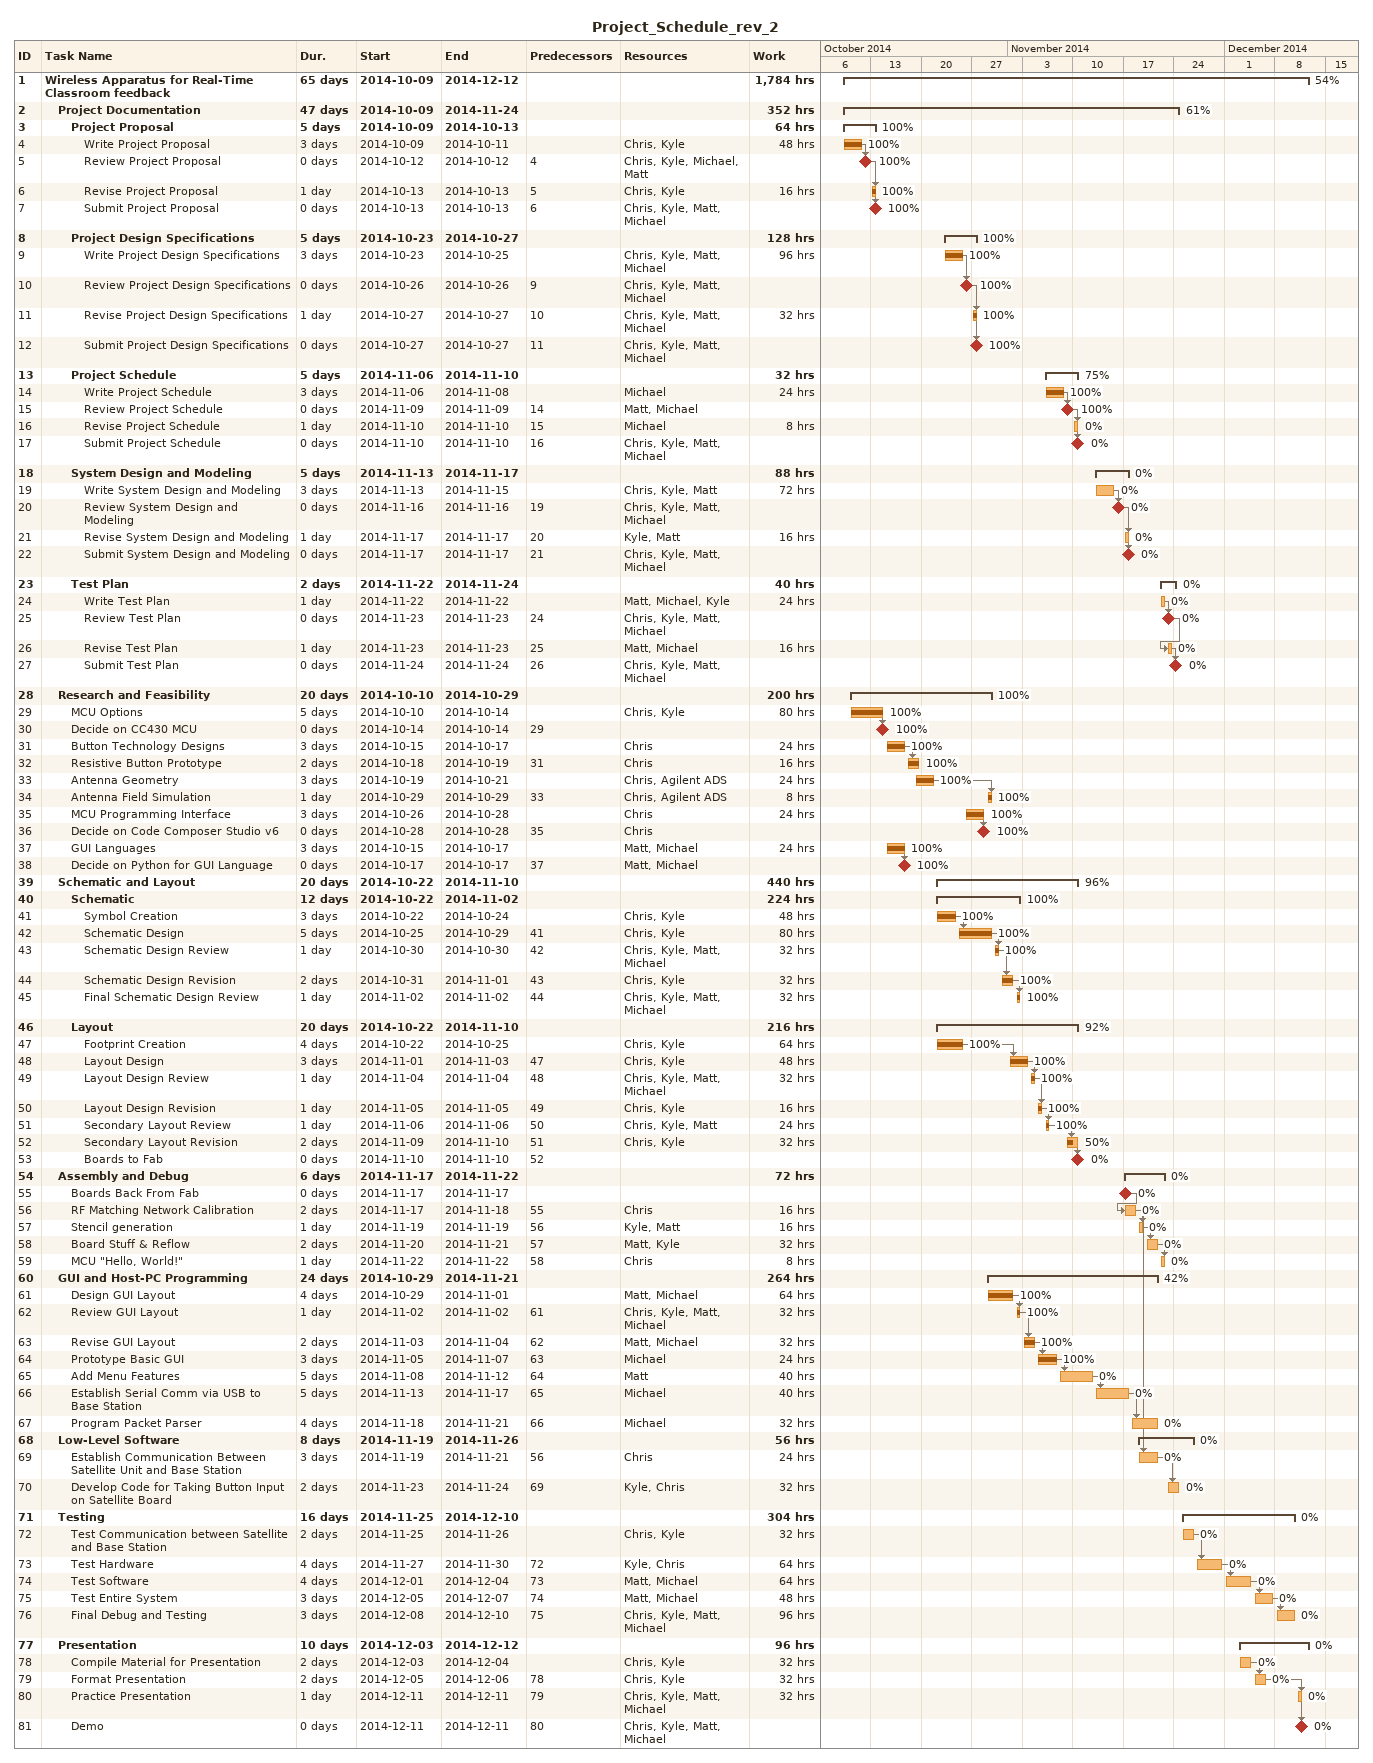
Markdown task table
Project_Schedule_rev_2

| ID | Level | Task | Duration | Start | Finish | Predecessors | Resources | % complete | Work (h) |
|---|---|---|---|---|---|---|---|---|---|
| 1 | 1 | **Wireless Apparatus for Real-Time Classroom feedback** | 65d | 2014-10-09 | 2014-12-12 |  |  | 54 | 1784 |
| 2 | 2 | **Project Documentation** | 47d | 2014-10-09 | 2014-11-24 |  |  | 61 | 352 |
| 3 | 3 | **Project Proposal** | 5d | 2014-10-09 | 2014-10-13 |  |  | 100 | 64 |
| 4 | 4 | Write Project Proposal | 3d | 2014-10-09 | 2014-10-11 |  | Chris, Kyle | 100 | 48 |
| 5 | 4 | Review Project Proposal | 0d | 2014-10-12 | 2014-10-12 | 4 | Chris, Kyle, Michael, Matt | 100 |  |
| 6 | 4 | Revise Project Proposal | 1d | 2014-10-13 | 2014-10-13 | 5 | Chris, Kyle | 100 | 16 |
| 7 | 4 | Submit Project Proposal | 0d | 2014-10-13 | 2014-10-13 | 6 | Chris, Kyle, Matt, Michael | 100 |  |
| 8 | 3 | **Project Design Specifications** | 5d | 2014-10-23 | 2014-10-27 |  |  | 100 | 128 |
| 9 | 4 | Write Project Design Specifications | 3d | 2014-10-23 | 2014-10-25 |  | Chris, Kyle, Matt, Michael | 100 | 96 |
| 10 | 4 | Review Project Design Specifications | 0d | 2014-10-26 | 2014-10-26 | 9 | Chris, Kyle, Matt, Michael | 100 |  |
| 11 | 4 | Revise Project Design Specifications | 1d | 2014-10-27 | 2014-10-27 | 10 | Chris, Kyle, Matt, Michael | 100 | 32 |
| 12 | 4 | Submit Project Design Specifications | 0d | 2014-10-27 | 2014-10-27 | 11 | Chris, Kyle, Matt, Michael | 100 |  |
| 13 | 3 | **Project Schedule** | 5d | 2014-11-06 | 2014-11-10 |  |  | 75 | 32 |
| 14 | 4 | Write Project Schedule | 3d | 2014-11-06 | 2014-11-08 |  | Michael | 100 | 24 |
| 15 | 4 | Review Project Schedule | 0d | 2014-11-09 | 2014-11-09 | 14 | Matt, Michael | 100 |  |
| 16 | 4 | Revise Project Schedule | 1d | 2014-11-10 | 2014-11-10 | 15 | Michael | 0 | 8 |
| 17 | 4 | Submit Project Schedule | 0d | 2014-11-10 | 2014-11-10 | 16 | Chris, Kyle, Matt, Michael | 0 |  |
| 18 | 3 | **System Design and Modeling** | 5d | 2014-11-13 | 2014-11-17 |  |  | 0 | 88 |
| 19 | 4 | Write System Design and Modeling | 3d | 2014-11-13 | 2014-11-15 |  | Chris, Kyle, Matt | 0 | 72 |
| 20 | 4 | Review System Design and Modeling | 0d | 2014-11-16 | 2014-11-16 | 19 | Chris, Kyle, Matt, Michael | 0 |  |
| 21 | 4 | Revise System Design and Modeling | 1d | 2014-11-17 | 2014-11-17 | 20 | Kyle, Matt | 0 | 16 |
| 22 | 4 | Submit System Design and Modeling | 0d | 2014-11-17 | 2014-11-17 | 21 | Chris, Kyle, Matt, Michael | 0 |  |
| 23 | 3 | **Test Plan** | 2d | 2014-11-22 | 2014-11-24 |  |  | 0 | 40 |
| 24 | 4 | Write Test Plan | 1d | 2014-11-22 | 2014-11-22 |  | Matt, Michael, Kyle | 0 | 24 |
| 25 | 4 | Review Test Plan | 0d | 2014-11-23 | 2014-11-23 | 24 | Chris, Kyle, Matt, Michael | 0 |  |
| 26 | 4 | Revise Test Plan | 1d | 2014-11-23 | 2014-11-23 | 25 | Matt, Michael | 0 | 16 |
| 27 | 4 | Submit Test Plan | 0d | 2014-11-24 | 2014-11-24 | 26 | Chris, Kyle, Matt, Michael | 0 |  |
| 28 | 2 | **Research and Feasibility** | 20d | 2014-10-10 | 2014-10-29 |  |  | 100 | 200 |
| 29 | 3 | MCU Options | 5d | 2014-10-10 | 2014-10-14 |  | Chris, Kyle | 100 | 80 |
| 30 | 3 | Decide on CC430 MCU | 0d | 2014-10-14 | 2014-10-14 | 29 |  | 100 |  |
| 31 | 3 | Button Technology Designs | 3d | 2014-10-15 | 2014-10-17 |  | Chris | 100 | 24 |
| 32 | 3 | Resistive Button Prototype | 2d | 2014-10-18 | 2014-10-19 | 31 | Chris | 100 | 16 |
| 33 | 3 | Antenna Geometry | 3d | 2014-10-19 | 2014-10-21 |  | Chris, Agilent ADS | 100 | 24 |
| 34 | 3 | Antenna Field Simulation | 1d | 2014-10-29 | 2014-10-29 | 33 | Chris, Agilent ADS | 100 | 8 |
| 35 | 3 | MCU Programming Interface | 3d | 2014-10-26 | 2014-10-28 |  | Chris | 100 | 24 |
| 36 | 3 | Decide on Code Composer Studio v6 | 0d | 2014-10-28 | 2014-10-28 | 35 | Chris | 100 |  |
| 37 | 3 | GUI Languages | 3d | 2014-10-15 | 2014-10-17 |  | Matt, Michael | 100 | 24 |
| 38 | 3 | Decide on Python for GUI Language | 0d | 2014-10-17 | 2014-10-17 | 37 | Matt, Michael | 100 |  |
| 39 | 2 | **Schematic and Layout** | 20d | 2014-10-22 | 2014-11-10 |  |  | 96 | 440 |
| 40 | 3 | **Schematic** | 12d | 2014-10-22 | 2014-11-02 |  |  | 100 | 224 |
| 41 | 4 | Symbol Creation | 3d | 2014-10-22 | 2014-10-24 |  | Chris, Kyle | 100 | 48 |
| 42 | 4 | Schematic Design | 5d | 2014-10-25 | 2014-10-29 | 41 | Chris, Kyle | 100 | 80 |
| 43 | 4 | Schematic Design Review | 1d | 2014-10-30 | 2014-10-30 | 42 | Chris, Kyle, Matt, Michael | 100 | 32 |
| 44 | 4 | Schematic Design Revision | 2d | 2014-10-31 | 2014-11-01 | 43 | Chris, Kyle | 100 | 32 |
| 45 | 4 | Final Schematic Design Review | 1d | 2014-11-02 | 2014-11-02 | 44 | Chris, Kyle, Matt, Michael | 100 | 32 |
| 46 | 3 | **Layout** | 20d | 2014-10-22 | 2014-11-10 |  |  | 92 | 216 |
| 47 | 4 | Footprint Creation | 4d | 2014-10-22 | 2014-10-25 |  | Chris, Kyle | 100 | 64 |
| 48 | 4 | Layout Design | 3d | 2014-11-01 | 2014-11-03 | 47 | Chris, Kyle | 100 | 48 |
| 49 | 4 | Layout Design Review | 1d | 2014-11-04 | 2014-11-04 | 48 | Chris, Kyle, Matt, Michael | 100 | 32 |
| 50 | 4 | Layout Design Revision | 1d | 2014-11-05 | 2014-11-05 | 49 | Chris, Kyle | 100 | 16 |
| 51 | 4 | Secondary Layout Review | 1d | 2014-11-06 | 2014-11-06 | 50 | Chris, Kyle, Matt | 100 | 24 |
| 52 | 4 | Secondary Layout Revision | 2d | 2014-11-09 | 2014-11-10 | 51 | Chris, Kyle | 50 | 32 |
| 53 | 4 | Boards to Fab | 0d | 2014-11-10 | 2014-11-10 | 52 |  | 0 |  |
| 54 | 2 | **Assembly and Debug** | 6d | 2014-11-17 | 2014-11-22 |  |  | 0 | 72 |
| 55 | 3 | Boards Back From Fab | 0d | 2014-11-17 | 2014-11-17 |  |  | 0 |  |
| 56 | 3 | RF Matching Network Calibration | 2d | 2014-11-17 | 2014-11-18 | 55 | Chris | 0 | 16 |
| 57 | 3 | Stencil generation | 1d | 2014-11-19 | 2014-11-19 | 56 | Kyle, Matt | 0 | 16 |
| 58 | 3 | Board Stuff & Reflow | 2d | 2014-11-20 | 2014-11-21 | 57 | Matt, Kyle | 0 | 32 |
| 59 | 3 | MCU "Hello, World!" | 1d | 2014-11-22 | 2014-11-22 | 58 | Chris | 0 | 8 |
| 60 | 2 | **GUI and Host-PC Programming** | 24d | 2014-10-29 | 2014-11-21 |  |  | 42 | 264 |
| 61 | 3 | Design GUI Layout | 4d | 2014-10-29 | 2014-11-01 |  | Matt, Michael | 100 | 64 |
| 62 | 3 | Review GUI Layout | 1d | 2014-11-02 | 2014-11-02 | 61 | Chris, Kyle, Matt, Michael | 100 | 32 |
| 63 | 3 | Revise GUI Layout | 2d | 2014-11-03 | 2014-11-04 | 62 | Matt, Michael | 100 | 32 |
| 64 | 3 | Prototype Basic GUI | 3d | 2014-11-05 | 2014-11-07 | 63 | Michael | 100 | 24 |
| 65 | 3 | Add Menu Features | 5d | 2014-11-08 | 2014-11-12 | 64 | Matt | 0 | 40 |
| 66 | 3 | Establish Serial Comm via USB to Base Station | 5d | 2014-11-13 | 2014-11-17 | 65 | Michael | 0 | 40 |
| 67 | 3 | Program Packet Parser | 4d | 2014-11-18 | 2014-11-21 | 66 | Michael | 0 | 32 |
| 68 | 2 | **Low-Level Software** | 8d | 2014-11-19 | 2014-11-26 |  |  | 0 | 56 |
| 69 | 3 | Establish Communication Between Satellite Unit and Base Station | 3d | 2014-11-19 | 2014-11-21 | 56 | Chris | 0 | 24 |
| 70 | 3 | Develop Code for Taking Button Input on Satellite Board | 2d | 2014-11-23 | 2014-11-24 | 69 | Kyle, Chris | 0 | 32 |
| 71 | 2 | **Testing** | 16d | 2014-11-25 | 2014-12-10 |  |  | 0 | 304 |
| 72 | 3 | Test Communication between Satellite and Base Station | 2d | 2014-11-25 | 2014-11-26 |  | Chris, Kyle | 0 | 32 |
| 73 | 3 | Test Hardware | 4d | 2014-11-27 | 2014-11-30 | 72 | Kyle, Chris | 0 | 64 |
| 74 | 3 | Test Software | 4d | 2014-12-01 | 2014-12-04 | 73 | Matt, Michael | 0 | 64 |
| 75 | 3 | Test Entire System | 3d | 2014-12-05 | 2014-12-07 | 74 | Matt, Michael | 0 | 48 |
| 76 | 3 | Final Debug and Testing | 3d | 2014-12-08 | 2014-12-10 | 75 | Chris, Kyle, Matt, Michael | 0 | 96 |
| 77 | 2 | **Presentation** | 10d | 2014-12-03 | 2014-12-12 |  |  | 0 | 96 |
| 78 | 3 | Compile Material for Presentation | 2d | 2014-12-03 | 2014-12-04 |  | Chris, Kyle | 0 | 32 |
| 79 | 3 | Format Presentation | 2d | 2014-12-05 | 2014-12-06 | 78 | Chris, Kyle | 0 | 32 |
| 80 | 3 | Practice Presentation | 1d | 2014-12-11 | 2014-12-11 | 79 | Chris, Kyle, Matt, Michael | 0 | 32 |
| 81 | 3 | Demo | 0d | 2014-12-11 | 2014-12-11 | 80 | Chris, Kyle, Matt, Michael | 0 |  |
